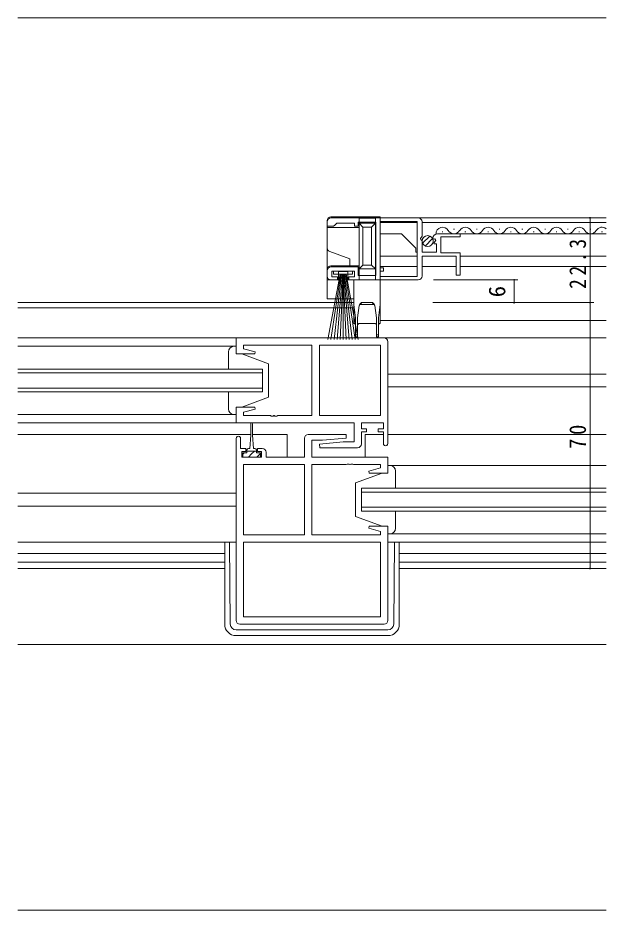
# Model space of a CAD drawing. Units: millimetres, scale not verified. Extents: x -567 to 567, y -403 to 403.
# Drawn here: x 102.3 to 257.3, y -238.5 to -3.5 of the extents above; entities that cross this region are included whole.
import ezdxf
from ezdxf.enums import TextEntityAlignment as Align

# ---------------------------------------------------------------- set-up
doc = ezdxf.new("R2010")
doc.units = ezdxf.units.MM
doc.header["$LTSCALE"] = 2
for name, color, linetype, lineweight in [('0-3_YKK_11', 7, 'Continuous', 18), ('0-4_YKK_12', 2, 'Continuous', 18), ('0-5_YSS_K', 3, 'Continuous', 18), ('0-6_YKK_13', 4, 'Continuous', 18), ('0-7_YKK_D', 6, 'Continuous', 18)]:
    doc.layers.add(name, color=color, linetype=linetype, lineweight=lineweight)
doc.styles.add('ＭＳ ゴシック', font='')
doc.styles.get('ＭＳ ゴシック').set_extended_font_data('MS Gothic')

msp = doc.modelspace()

# ---------------------------------------------------------------- linework, layer by layer
at = {"layer": '0-3_YKK_11'}
for p, q in [((207.764, -56.201), (184.764, -56.201)), ((183.764, -57.201), (183.764, -58.401)), ((183.764, -58.401), (185.464, -58.401)), ((185.464, -58.401), (185.764, -58.101)), ((185.764, -58.101), (186.264, -57.601)), ((186.264, -57.601), (190.964, -57.601)), ((190.964, -57.601), (190.964, -58.401)), ((190.964, -58.401), (191.964, -58.401)), ((191.964, -57.301), (196.564, -57.301)), ((191.964, -58.401), (191.964, -57.301)), ((196.564, -57.301), (196.564, -71.401)), ((197.764, -57.101), (197.764, -69.301)), ((207.464, -57.101), (197.764, -57.101)), ((207.464, -71.601), (207.464, -57.101)), ((207.464, -71.601), (207.464, -57.101)), ((208.764, -61.032), (208.764, -57.201)), ((208.311, -61.572), (208.764, -61.032)), ((218.764, -60.401), (212.86, -60.401)), ((218.764, -61.201), (218.764, -60.401)), ((208.464, -61.901), (208.311, -61.572)), ((208.764, -62.201), (208.464, -61.901)), ((208.764, -65.201), (208.764, -62.201)), ((211.565, -61.582), (211.816, -61.794)), ((211.816, -61.794), (212.135, -61.708)), ((212.405, -62.177), (211.84, -62.742)), ((211.84, -62.742), (211.947, -63.001)), ((211.947, -63.001), (212.564, -63.001)), ((212.135, -61.708), (212.405, -62.177)), ((212.564, -63.001), (212.564, -65.201)), ((213.664, -61.201), (218.764, -61.201)), ((213.664, -65.401), (213.664, -61.201)), ((212.564, -65.201), (208.764, -65.201)), ((218.764, -65.401), (213.664, -65.401)), ((218.764, -71.301), (218.764, -65.401)), ((208.764, -66.301), (217.764, -66.301)), ((208.764, -71.501), (208.764, -66.301)), ((217.764, -66.301), (217.764, -71.301)), ((183.764, -70.101), (183.764, -71.501)), ((191.964, -69.101), (184.764, -69.101)), ((184.964, -70.201), (190.964, -70.201)), ((184.964, -71.701), (184.964, -70.201)), ((190.964, -70.201), (190.964, -71.701)), ((191.964, -71.401), (191.964, -69.101)), ((197.764, -69.301), (198.564, -69.301)), ((197.764, -70.201), (197.764, -71.601)), ((198.564, -70.201), (197.764, -70.201)), ((198.564, -69.301), (198.564, -70.201)), ((184.764, -72.501), (186.464, -72.501)), ((186.464, -71.701), (184.964, -71.701)), ((186.464, -72.501), (186.464, -71.701)), ((189.464, -71.701), (189.464, -72.501)), ((190.964, -71.701), (189.464, -71.701)), ((189.464, -72.501), (207.764, -72.501)), ((196.564, -71.401), (191.964, -71.401)), ((197.764, -71.601), (207.464, -71.601)), ((217.764, -71.301), (218.764, -71.301)), ((159.764, -87.801), (159.764, -92.001)), ((198.764, -87.801), (159.764, -87.801)), ((199.764, -115.601), (199.764, -88.801)), ((161.694, -89.731), (179.764, -89.731)), ((161.694, -90.648), (161.694, -89.731)), ((164.793, -91.478), (161.694, -90.648)), ((164.725, -92.001), (164.793, -91.478)), ((179.764, -89.731), (179.764, -108.271)), ((181.764, -89.731), (181.764, -108.271)), ((197.834, -89.731), (181.764, -89.731)), ((197.834, -108.271), (197.834, -89.731)), ((197.834, -108.271), (197.834, -89.731)), ((159.764, -92.001), (164.725, -92.001)), ((159.764, -106.001), (159.764, -110.201)), ((164.725, -106.001), (159.764, -106.001)), ((161.694, -107.353), (164.793, -106.523)), ((161.694, -108.271), (161.694, -107.353)), ((164.793, -106.523), (164.725, -106.001)), ((159.764, -110.201), (190.834, -110.201)), ((168.806, -108.271), (161.694, -108.271)), ((168.989, -108.391), (168.806, -108.271)), ((169.539, -108.391), (168.989, -108.391)), ((169.722, -108.271), (169.539, -108.391)), ((169.806, -108.271), (169.722, -108.271)), ((169.989, -108.391), (169.806, -108.271)), ((170.539, -108.391), (169.989, -108.391)), ((170.722, -108.271), (170.539, -108.391)), ((179.764, -108.271), (170.722, -108.271)), ((181.764, -108.271), (197.834, -108.271)), ((190.834, -110.201), (190.834, -115.201)), ((192.764, -110.201), (198.564, -110.201)), ((192.764, -111.701), (192.764, -110.201)), ((198.564, -110.201), (198.564, -111.701)), ((194.164, -111.701), (192.764, -111.701)), ((192.764, -112.501), (194.164, -112.501)), ((192.764, -115.701), (192.764, -112.501)), ((194.164, -112.501), (194.164, -111.701)), ((197.164, -111.701), (197.164, -112.501)), ((198.564, -111.701), (197.164, -111.701)), ((197.164, -112.501), (198.564, -112.501)), ((198.564, -112.501), (198.564, -115.601)), ((159.764, -114.301), (159.764, -162.201)), ((160.964, -116.901), (160.964, -114.301)), ((177.764, -114.201), (177.764, -119.201)), ((188.742, -113.201), (178.764, -113.201)), ((179.694, -114.701), (182.571, -114.701)), ((179.694, -119.201), (179.694, -114.701)), ((182.571, -114.701), (188.784, -114.157)), ((188.784, -114.157), (188.742, -113.201)), ((162.364, -116.901), (160.964, -116.901)), ((162.364, -117.701), (162.364, -116.901)), ((165.364, -116.901), (165.364, -117.701)), ((166.664, -116.901), (165.364, -116.901)), ((187.957, -115.201), (181.744, -115.744)), ((181.744, -115.744), (181.786, -116.701)), ((181.786, -116.701), (191.764, -116.701)), ((190.834, -115.201), (187.957, -115.201)), ((161.264, -117.701), (162.364, -117.701)), ((161.264, -119.201), (161.264, -117.701)), ((166.464, -119.201), (161.264, -119.201)), ((165.364, -117.701), (166.464, -117.701)), ((166.464, -117.701), (166.464, -119.201)), ((167.664, -119.201), (167.664, -117.901)), ((177.764, -119.201), (167.664, -119.201)), ((199.764, -119.201), (179.694, -119.201)), ((199.764, -123.401), (199.764, -119.201)), ((161.694, -121.131), (161.694, -139.671)), ((177.764, -121.131), (161.694, -121.131)), ((177.764, -139.671), (177.764, -121.131)), ((177.764, -139.671), (177.764, -121.131)), ((179.764, -121.131), (188.806, -121.131)), ((179.764, -139.671), (179.764, -121.131)), ((188.806, -121.131), (188.989, -121.011)), ((188.989, -121.011), (189.539, -121.011)), ((189.539, -121.011), (189.722, -121.131)), ((189.722, -121.131), (189.806, -121.131)), ((189.806, -121.131), (189.989, -121.011)), ((189.989, -121.011), (190.539, -121.011)), ((190.539, -121.011), (190.722, -121.131)), ((190.722, -121.131), (197.834, -121.131)), ((197.834, -122.048), (194.735, -122.878)), ((197.834, -121.131), (197.834, -122.048)), ((194.735, -122.878), (194.804, -123.401)), ((194.804, -123.401), (199.764, -123.401)), ((194.804, -137.401), (194.735, -137.923)), ((194.735, -137.923), (197.834, -138.753)), ((199.764, -137.401), (194.804, -137.401)), ((199.764, -162.201), (199.764, -137.401)), ((161.694, -139.671), (177.764, -139.671)), ((197.834, -139.671), (179.764, -139.671)), ((197.834, -138.753), (197.834, -139.671)), ((197.834, -141.601), (161.694, -141.601)), ((161.694, -141.601), (161.694, -161.271)), ((197.834, -141.601), (161.694, -141.601)), ((197.834, -161.271), (197.834, -141.601)), ((161.694, -161.271), (197.834, -161.271)), ((160.764, -163.201), (198.764, -163.201))]:
    msp.add_line(p, q, dxfattribs=at)
for centre, radius, start, end in [((184.764, -57.201), 1, 90.00001, 179.99999), ((207.764, -57.201), 1, 0.00001, 89.99999), ((212.86, -61.701), 1.3, 89.99998, 174.7841), ((184.764, -70.101), 1, 90.00001, 179.99999), ((184.764, -71.501), 1, 180.00001, 269.99999), ((207.764, -71.501), 1, 270.00001, 359.99999), ((198.764, -88.801), 1, 0.00001, 89.99999), ((160.364, -114.301), 0.6, 359.99999, 180.00001), ((178.764, -114.201), 1, 90.00001, 179.99999), ((166.664, -117.901), 1, 0.00001, 89.99999), ((191.764, -115.701), 1, 270.00001, 359.99999), ((199.164, -115.601), 0.6, 179.99999, 0.00001), ((160.764, -162.201), 1, 180.00001, 269.99999), ((198.764, -162.201), 1, 270.00001, 359.99999)]:
    msp.add_arc(centre, radius, start, end, dxfattribs=at)
at = {"layer": '0-4_YKK_12'}
for p, q in [((102.264, -3.503), (257.264, -3.503)), ((257.264, -56.201), (197.761, -56.201)), ((197.761, -57.39), (197.763, -69.035)), ((207.464, -57.401), (197.761, -57.401)), ((257.264, -57.401), (208.764, -57.401)), ((203.364, -60.401), (197.762, -60.401)), ((207.164, -64.201), (203.364, -60.401)), ((257.264, -60.401), (213.384, -60.401)), ((214.269, -59.901), (214.069, -59.901)), ((217.269, -59.141), (217.069, -59.141)), ((220.269, -59.901), (220.069, -59.901)), ((223.269, -59.141), (223.069, -59.141)), ((226.269, -59.901), (226.069, -59.901)), ((229.269, -59.141), (229.069, -59.141)), ((232.269, -59.901), (232.069, -59.901)), ((235.269, -59.141), (235.069, -59.141)), ((238.269, -59.901), (238.069, -59.901)), ((241.269, -59.141), (241.069, -59.141)), ((244.269, -59.901), (244.069, -59.901)), ((247.269, -59.141), (247.069, -59.141)), ((250.269, -59.901), (250.069, -59.901)), ((253.269, -59.141), (253.069, -59.141)), ((256.269, -59.901), (256.069, -59.901)), ((207.164, -65.201), (207.164, -64.201)), ((207.164, -65.201), (207.464, -65.201)), ((207.464, -66.301), (197.763, -66.301)), ((217.666, -66.301), (209.063, -66.301)), ((257.264, -66.301), (218.764, -66.301)), ((207.464, -69.001), (197.763, -69.001)), ((197.763, -70.201), (197.764, -73.829)), ((217.764, -69.001), (208.764, -69.001)), ((257.264, -69.001), (218.764, -69.001)), ((102.264, -78.501), (190.762, -78.501)), ((190.762, -79.901), (102.264, -79.901)), ((197.762, -83.201), (257.264, -83.201)), ((102.264, -87.801), (160.264, -87.801)), ((198.764, -87.801), (257.264, -87.801)), ((166.764, -96.001), (102.264, -96.001)), ((166.764, -102.001), (166.764, -96.001)), ((102.264, -97.001), (166.764, -97.001)), ((199.764, -97.301), (257.264, -97.301)), ((166.764, -101.001), (102.264, -101.001)), ((199.764, -100.701), (257.264, -100.701)), ((102.264, -102.001), (166.764, -102.001)), ((160.264, -110.201), (102.264, -110.201)), ((102.264, -113.201), (163.614, -113.201)), ((164.114, -113.201), (173.264, -113.201)), ((173.264, -113.201), (173.264, -119.201)), ((193.764, -113.201), (193.764, -119.201)), ((193.764, -113.201), (198.564, -113.201)), ((199.764, -113.201), (257.264, -113.201)), ((102.264, -128.701), (159.764, -128.701)), ((192.764, -127.401), (192.764, -133.401)), ((257.264, -127.401), (192.764, -127.401)), ((192.764, -128.401), (257.264, -128.401)), ((102.264, -132.101), (159.764, -132.101)), ((257.264, -132.401), (192.764, -132.401)), ((192.764, -133.401), (257.264, -133.401)), ((199.764, -141.601), (257.264, -141.601)), ((102.264, -144.601), (156.764, -144.601)), ((202.764, -144.601), (257.264, -144.601)), ((156.764, -146.871), (102.264, -146.871)), ((257.264, -146.871), (202.764, -146.871)), ((102.264, -148.501), (156.764, -148.501)), ((202.764, -148.501), (257.264, -148.501)), ((102.264, -168.501), (257.264, -168.501))]:
    msp.add_line(p, q, dxfattribs=at)
for centre, start, end in [((214.169, -60.359), 29.20254, 183.55699), ((220.169, -60.359), 29.20254, 150.79746), ((226.169, -60.359), 29.20254, 150.79746), ((232.169, -60.359), 29.20254, 150.79746), ((238.169, -60.359), 29.20254, 150.79746), ((244.169, -60.359), 29.20254, 150.79746), ((250.169, -60.359), 29.20254, 150.79746), ((256.169, -60.359), 50.39611, 150.79746), ((217.169, -58.682), 209.20254, 330.79746), ((223.169, -58.682), 209.20254, 330.79746), ((229.169, -58.682), 209.20254, 330.79746), ((235.169, -58.682), 209.20254, 330.79746), ((241.169, -58.682), 209.20254, 330.79746), ((247.169, -58.682), 209.20254, 330.79746), ((253.169, -58.682), 209.20254, 330.79746)]:
    msp.add_arc(centre, 1.718, start, end, dxfattribs=at)
at = {"layer": '0-5_YSS_K'}
msp.add_line((102.264, -238.5), (257.264, -238.5), dxfattribs=at)
at = {"layer": '0-6_YKK_13'}
for p, q in [((197.762, -55.901), (184.762, -55.901)), ((192.162, -57.601), (192.162, -56.301)), ((196.462, -56.301), (192.162, -56.301)), ((196.462, -56.301), (196.462, -57.601)), ((197.762, -72.501), (197.762, -55.901)), ((183.762, -56.901), (183.762, -58.701)), ((183.762, -58.701), (183.762, -64.1)), ((192.162, -58.701), (183.762, -58.701)), ((192.162, -57.601), (196.462, -57.601)), ((196.462, -57.601), (195.462, -58.601)), ((195.462, -68.601), (195.462, -58.601)), ((196.462, -57.601), (196.462, -69.601)), ((208.913, -62.86), (210.81, -60.963)), ((209.594, -63.593), (211.543, -61.644)), ((184.762, -68.801), (189.762, -68.801)), ((185.464, -70.201), (190.464, -70.201)), ((185.464, -71.051), (185.464, -70.201)), ((189.762, -68.801), (192.162, -68.801)), ((190.464, -70.201), (190.464, -71.051)), ((193.162, -68.601), (192.162, -69.601)), ((192.162, -69.601), (192.162, -72.501)), ((196.462, -69.601), (192.162, -69.601)), ((193.162, -68.601), (195.462, -68.601)), ((195.462, -68.601), (196.462, -69.601)), ((196.462, -72.501), (196.462, -69.601)), ((186.762, -72.501), (183.762, -72.501)), ((183.762, -72.501), (183.762, -77.501)), ((187.164, -71.051), (183.964, -88.201)), ((184.764, -88.201), (187.364, -71.051)), ((190.464, -71.051), (185.464, -71.051)), ((187.564, -71.051), (185.564, -88.201)), ((186.364, -88.201), (187.764, -71.051)), ((187.964, -71.051), (187.164, -88.201)), ((187.964, -88.201), (187.964, -71.051)), ((187.964, -71.051), (188.764, -88.201)), ((189.564, -88.201), (188.164, -71.051)), ((188.364, -71.051), (190.364, -88.201)), ((191.164, -88.201), (188.564, -71.051)), ((188.764, -71.051), (191.964, -88.201)), ((190.762, -72.501), (189.162, -72.501)), ((197.762, -79.001), (197.762, -72.501)), ((183.762, -77.501), (190.762, -77.501)), ((190.762, -79.001), (190.762, -84.001)), ((191.262, -82.501), (190.762, -79.001)), ((192.22, -79.296), (191.762, -82.501)), ((192.839, -78.501), (192.696, -79.001)), ((195.828, -79.001), (192.696, -79.001)), ((192.839, -78.501), (195.686, -78.501)), ((195.828, -79.001), (195.686, -78.501)), ((196.762, -82.501), (196.304, -79.296)), ((197.762, -79.001), (197.262, -82.501)), ((197.762, -84.001), (197.762, -79.001)), ((191.262, -87.001), (191.262, -82.501)), ((191.762, -82.501), (191.762, -87.001)), ((192.262, -84.001), (196.262, -84.001)), ((196.762, -87.001), (196.762, -82.501)), ((197.262, -82.501), (197.262, -87.001)), ((191.262, -87.001), (191.762, -87.001)), ((191.262, -87.501), (191.262, -87.001)), ((191.762, -87.501), (191.262, -87.501)), ((191.762, -87.001), (191.762, -87.501)), ((196.762, -87.001), (197.262, -87.001)), ((196.762, -87.501), (196.762, -87.001)), ((197.262, -87.501), (196.762, -87.501)), ((197.262, -87.001), (197.262, -87.501)), ((102.264, -90.001), (159.764, -90.002)), ((157.764, -96.001), (157.764, -91.501)), ((159.264, -90.001), (159.764, -90.001)), ((159.764, -90.001), (159.764, -92.001)), ((159.764, -92.001), (161.264, -92.001)), ((161.264, -92.001), (168.264, -94.601)), ((168.264, -94.601), (168.264, -103.401)), ((157.764, -106.501), (157.764, -102.001)), ((161.264, -106.001), (168.264, -103.401)), ((159.764, -108), (102.264, -108)), ((159.764, -108.001), (159.264, -108.001)), ((159.764, -106.001), (159.764, -108.001)), ((161.264, -106.001), (159.764, -106.001)), ((163.614, -110.451), (163.614, -113.401)), ((164.114, -113.401), (164.114, -110.451)), ((163.614, -113.401), (163.364, -116.901)), ((164.114, -113.401), (164.364, -116.901)), ((162.614, -118.101), (162.614, -117.301)), ((163.014, -116.901), (163.364, -116.901)), ((164.364, -116.901), (164.714, -116.901)), ((165.114, -117.301), (165.114, -118.101)), ((161.564, -118.101), (161.564, -119.201)), ((162.614, -118.101), (161.564, -118.101)), ((161.853, -118.101), (161.564, -118.389)), ((161.564, -119.201), (166.164, -119.201)), ((165.114, -117.601), (162.614, -117.601)), ((163.864, -118.334), (162.998, -119.201)), ((164.598, -117.601), (163.864, -118.334)), ((166.164, -118.101), (165.114, -118.101)), ((166.164, -118.279), (165.243, -119.201)), ((166.164, -119.201), (166.164, -118.101)), ((199.764, -121.401), (199.764, -123.401)), ((200.264, -121.401), (199.764, -121.401)), ((199.764, -121.401), (257.264, -121.401)), ((198.264, -123.401), (191.264, -126.001)), ((199.764, -123.401), (198.264, -123.401)), ((201.764, -127.401), (201.764, -122.901)), ((191.264, -126.001), (191.264, -134.801)), ((201.764, -137.901), (201.764, -133.401)), ((198.264, -137.401), (191.264, -134.801)), ((198.264, -137.401), (199.764, -137.401)), ((199.764, -137.401), (199.764, -139.401)), ((199.764, -139.401), (200.264, -139.401)), ((199.764, -139.401), (257.264, -139.401)), ((102.264, -141.601), (159.764, -141.601)), ((102.264, -141.601), (159.764, -141.601)), ((156.764, -141.601), (156.764, -163.201)), ((158.246, -163.219), (157.987, -141.601)), ((201.282, -163.219), (201.541, -141.601)), ((202.764, -141.601), (202.764, -163.201)), ((159.746, -164.701), (199.782, -164.701)), ((199.764, -166.201), (159.764, -166.201))]:
    msp.add_line(p, q, dxfattribs=at)
for points in [[(192.162, -69.601), (192.162, -57.601), (193.162, -58.601)], [(195.462, -58.601), (193.162, -58.601), (193.162, -68.601)], [(183.762, -64.1), (183.762, -69.801), (183.762, -72.501)], [(184.42, -65.04), (189.762, -66.984), (189.762, -68.801)], [(189.162, -72.501), (189.162, -70.301), (186.762, -70.301), (186.762, -72.501)], [(197.762, -72.501), (190.762, -72.501), (190.762, -79.001)]]:
    msp.add_lwpolyline(points, dxfattribs=at)
msp.add_circle((210.25, -62.3), 1.45, dxfattribs=at)
for centre, radius, start, end in [((184.762, -56.901), 1, 90, 180), ((184.762, -64.1), 1, 180, 250), ((184.762, -69.801), 1, 90, 180), ((192.696, -79.501), 0.5, 90, 171.8699), ((193.652, -79.772), 1.509, 122.61963, 161.62012), ((194.872, -79.772), 1.509, 18.37988, 57.38037), ((195.828, -79.501), 0.5, 8.1301, 90), ((190.762, -84.501), 0.5, 0, 90), ((192.262, -84.501), 0.5, 90, 180), ((196.262, -84.501), 0.5, 0, 90), ((197.762, -84.501), 0.5, 90, 180), ((159.264, -91.501), 1.5, 90, 180), ((159.264, -106.501), 1.5, 180, 270), ((163.864, -110.451), 0.25, 0, 180), ((163.014, -117.301), 0.4, 90, 180), ((164.714, -117.301), 0.4, 0, 90), ((200.264, -122.901), 1.5, 0, 90), ((200.264, -137.901), 1.5, 270, 0), ((159.764, -163.201), 3, 180, 270), ((159.746, -163.201), 1.5, 180.68752, 270), ((199.764, -163.201), 3, 270, 0), ((199.782, -163.201), 1.5, 270, 359.31248)]:
    msp.add_arc(centre, radius, start, end, dxfattribs=at)
at = {"layer": '0-7_YKK_D'}
for p, q in [((217.764, -56.201), (254.014, -56.201)), ((253.014, -78.501), (253.014, -56.201)), ((211.756, -72.501), (234.014, -72.501)), ((233.014, -72.501), (233.014, -78.501)), ((211.6, -78.501), (234.014, -78.501)), ((217.764, -78.501), (254.014, -78.501)), ((217.764, -78.501), (254.014, -78.501)), ((253.014, -78.501), (253.014, -148.501)), ((217.764, -148.501), (254.014, -148.501))]:
    msp.add_line(p, q, dxfattribs=at)
for centre, start, end in [((253.014, -56.201), 90, 270), ((253.014, -56.201), 270, 90), ((233.014, -72.501), 90, 270), ((233.014, -72.501), 270, 90), ((233.014, -78.501), 90, 270), ((233.014, -78.501), 270, 90), ((253.014, -78.501), 90, 270), ((253.014, -78.501), 90, 270), ((253.014, -78.501), 270, 90), ((253.014, -78.501), 270, 90), ((253.014, -148.501), 90, 270), ((253.014, -148.501), 270, 90)]:
    msp.add_arc(centre, 0.106, start, end, dxfattribs=at)

# ---------------------------------------------------------------- texts
at = {"layer": '0-7_YKK_D', "color": 7, "style": 'ＭＳ ゴシック'}
msp.add_text('6', height=4.399, rotation=90, dxfattribs=at).set_placement((232.014, -77.101), align=Align.BOTTOM_LEFT)
at = {"layer": '0-7_YKK_D', "color": 7, "char_height": 4.399, "attachment_point": 7, "rotation": 90, "style": 'ＭＳ ゴシック'}
for s, insert in [('\\T1.39;\\W0.85;22.3', (252.014, -74.871)), ('\\T1.37;\\W0.9;70', (252.014, -117.021))]:
    msp.add_mtext(s, dxfattribs=dict(at, insert=insert))

doc.saveas('drawing.dxf')
